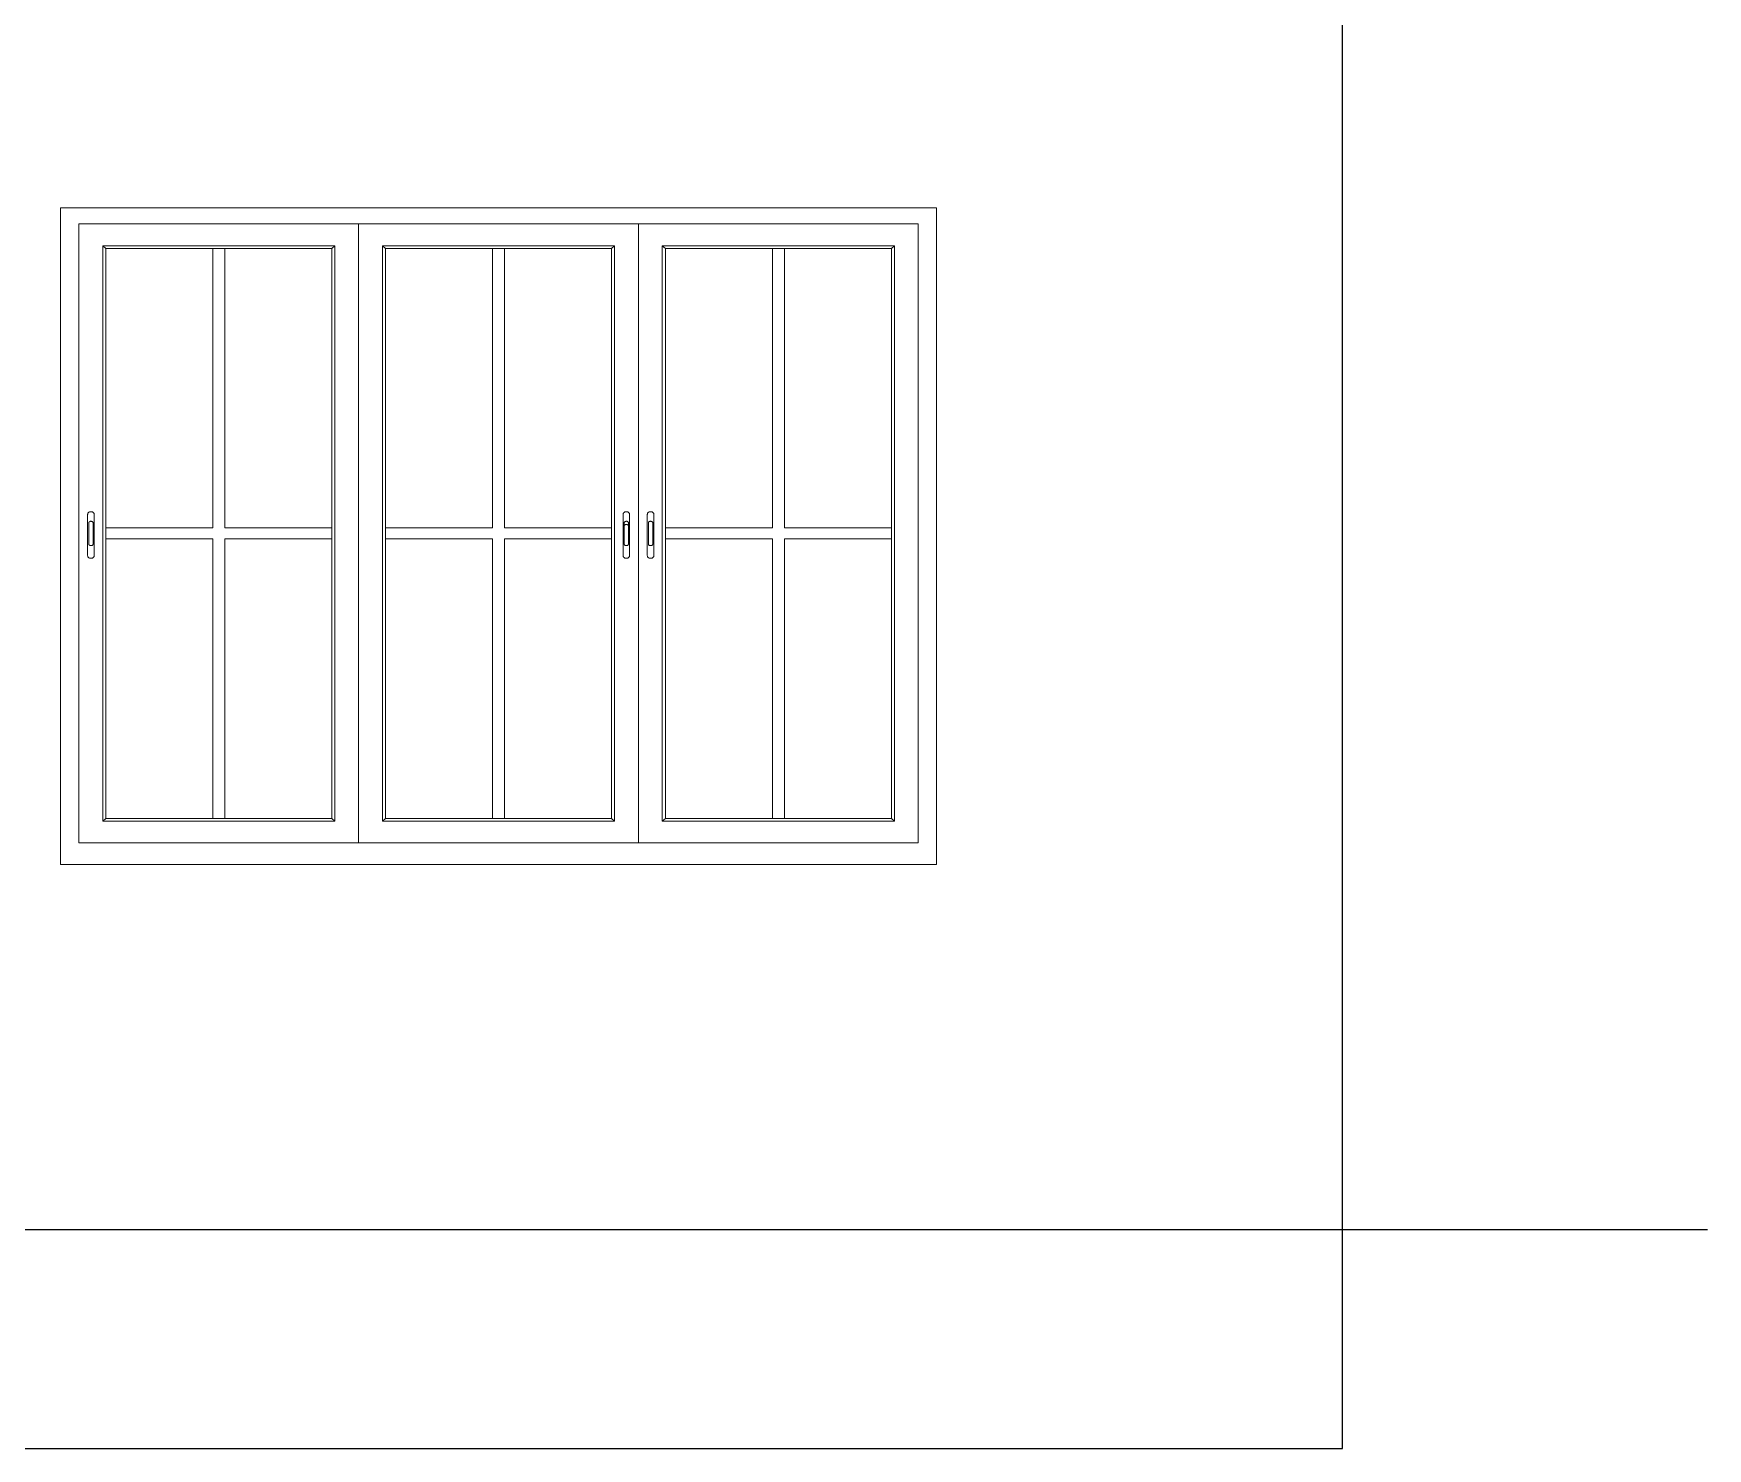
# Model space of a CAD drawing. Header units: inches. Extents: x -9985691 to 3643, y -3270716 to 4788.
# Drawn here: x -4972972.1 to -4972834.5, y -3262927.9 to -3262811.5 of the extents above; entities that cross this region are included whole.
import ezdxf

# ---------------------------------------------------------------- set-up
doc = ezdxf.new("R2010")
doc.units = ezdxf.units.IN
doc.header["$LTSCALE"] = 2
doc.header["$MEASUREMENT"] = 0
doc.layers.get('0').update_dxf_attribs({"linetype": 'CONTINUOUS'})
doc.layers.add('window', color=4, linetype='CONTINUOUS', lineweight=13)

msp = doc.modelspace()

# ---------------------------------------------------------------- linework, layer by layer
at = {"ltscale": 0.5}
for p, q in [((-4972864.46, -3262909.85), (-4972864.46, -3262802.85)), ((-4973208.48, -3262909.85), (-4972864.46, -3262909.85)), ((-4972864.46, -3262909.85), (-4972834.46, -3262909.85)), ((-4972864.46, -3262927.85), (-4972864.46, -3262909.85)), ((-4973208.48, -3262927.85), (-4972864.46, -3262927.85))]:
    msp.add_line(p, q, dxfattribs=at)
at = {"layer": 'window'}
for p, q in [((-4972969.83, -3262879.85), (-4972969.83, -3262825.85)), ((-4972897.83, -3262825.85), (-4972969.83, -3262825.85)), ((-4972897.83, -3262879.85), (-4972897.83, -3262825.85)), ((-4972968.33, -3262878.07), (-4972968.33, -3262827.18)), ((-4972899.33, -3262827.18), (-4972968.33, -3262827.18)), ((-4972945.33, -3262827.18), (-4972945.33, -3262878.07)), ((-4972922.33, -3262827.18), (-4972922.33, -3262878.07)), ((-4972899.33, -3262827.18), (-4972899.33, -3262878.07)), ((-4972966.37, -3262876.27), (-4972966.37, -3262828.98)), ((-4972966.37, -3262828.98), (-4972947.3, -3262828.98)), ((-4972966.12, -3262829.21), (-4972966.37, -3262828.98)), ((-4972966.12, -3262876.05), (-4972966.12, -3262829.21)), ((-4972947.54, -3262829.21), (-4972966.12, -3262829.21)), ((-4972957.32, -3262829.21), (-4972957.32, -3262852.18)), ((-4972956.34, -3262829.21), (-4972956.34, -3262852.18)), ((-4972947.54, -3262829.21), (-4972947.3, -3262828.98)), ((-4972947.54, -3262829.21), (-4972947.54, -3262876.05)), ((-4972947.3, -3262828.98), (-4972947.3, -3262876.27)), ((-4972924.3, -3262828.98), (-4972943.37, -3262828.98)), ((-4972943.37, -3262828.98), (-4972943.37, -3262876.27)), ((-4972943.12, -3262829.21), (-4972943.37, -3262828.98)), ((-4972943.12, -3262829.21), (-4972943.12, -3262876.05)), ((-4972943.12, -3262829.21), (-4972924.54, -3262829.21)), ((-4972934.32, -3262829.21), (-4972934.32, -3262852.18)), ((-4972933.34, -3262829.21), (-4972933.34, -3262852.18)), ((-4972924.54, -3262829.21), (-4972924.3, -3262828.98)), ((-4972924.54, -3262876.05), (-4972924.54, -3262829.21)), ((-4972924.3, -3262876.27), (-4972924.3, -3262828.98)), ((-4972920.37, -3262876.27), (-4972920.37, -3262828.98)), ((-4972920.37, -3262828.98), (-4972901.3, -3262828.98)), ((-4972920.12, -3262829.21), (-4972920.37, -3262828.98)), ((-4972920.12, -3262876.05), (-4972920.12, -3262829.21)), ((-4972901.54, -3262829.21), (-4972920.12, -3262829.21)), ((-4972911.32, -3262829.21), (-4972911.32, -3262852.18)), ((-4972910.34, -3262829.21), (-4972910.34, -3262852.18)), ((-4972901.54, -3262829.21), (-4972901.3, -3262828.98)), ((-4972901.54, -3262829.21), (-4972901.54, -3262876.05)), ((-4972901.3, -3262828.98), (-4972901.3, -3262876.27)), ((-4972967.61, -3262851.06), (-4972967.59, -3262850.99)), ((-4972967.61, -3262851.06), (-4972967.6, -3262851.03)), ((-4972967.61, -3262854.45), (-4972967.61, -3262851.06)), ((-4972967.6, -3262851.03), (-4972967.59, -3262850.99)), ((-4972967.59, -3262850.99), (-4972967.58, -3262850.96)), ((-4972967.58, -3262850.96), (-4972967.56, -3262850.93)), ((-4972967.53, -3262850.9), (-4972967.56, -3262850.93)), ((-4972967.5, -3262850.88), (-4972967.53, -3262850.9)), ((-4972967.5, -3262850.88), (-4972967.46, -3262850.86)), ((-4972967.42, -3262850.85), (-4972967.46, -3262850.86)), ((-4972967.38, -3262850.84), (-4972967.42, -3262850.85)), ((-4972967.34, -3262850.84), (-4972967.38, -3262850.84)), ((-4972967.29, -3262850.84), (-4972967.34, -3262850.84)), ((-4972967.29, -3262850.84), (-4972967.25, -3262850.85)), ((-4972967.25, -3262850.85), (-4972967.21, -3262850.86)), ((-4972967.21, -3262850.86), (-4972967.18, -3262850.88)), ((-4972967.18, -3262850.88), (-4972967.15, -3262850.9)), ((-4972967.15, -3262850.9), (-4972967.12, -3262850.93)), ((-4972967.1, -3262850.96), (-4972967.12, -3262850.93)), ((-4972967.08, -3262850.99), (-4972967.1, -3262850.96)), ((-4972967.07, -3262851.03), (-4972967.08, -3262850.99)), ((-4972967.07, -3262851.03), (-4972967.07, -3262851.06)), ((-4972967.07, -3262851.06), (-4972967.07, -3262854.45)), ((-4972923.59, -3262851.03), (-4972923.6, -3262851.06)), ((-4972923.6, -3262851.06), (-4972923.6, -3262854.45)), ((-4972923.58, -3262850.99), (-4972923.59, -3262851.03)), ((-4972923.57, -3262850.96), (-4972923.58, -3262850.99)), ((-4972923.55, -3262850.93), (-4972923.57, -3262850.96)), ((-4972923.52, -3262850.9), (-4972923.55, -3262850.93)), ((-4972923.49, -3262850.88), (-4972923.52, -3262850.9)), ((-4972923.45, -3262850.86), (-4972923.49, -3262850.88)), ((-4972923.41, -3262850.85), (-4972923.45, -3262850.86)), ((-4972923.37, -3262850.84), (-4972923.41, -3262850.85)), ((-4972923.33, -3262850.84), (-4972923.37, -3262850.84)), ((-4972923.29, -3262850.84), (-4972923.33, -3262850.84)), ((-4972923.24, -3262850.85), (-4972923.29, -3262850.84)), ((-4972923.21, -3262850.86), (-4972923.24, -3262850.85)), ((-4972923.17, -3262850.88), (-4972923.21, -3262850.86)), ((-4972923.14, -3262850.9), (-4972923.17, -3262850.88)), ((-4972923.11, -3262850.93), (-4972923.14, -3262850.9)), ((-4972923.09, -3262850.96), (-4972923.11, -3262850.93)), ((-4972923.07, -3262850.99), (-4972923.09, -3262850.96)), ((-4972923.06, -3262851.03), (-4972923.07, -3262850.99)), ((-4972923.06, -3262851.06), (-4972923.07, -3262850.99)), ((-4972923.06, -3262851.06), (-4972923.06, -3262851.03)), ((-4972923.06, -3262854.45), (-4972923.06, -3262851.06)), ((-4972921.61, -3262851.06), (-4972921.59, -3262850.99)), ((-4972921.61, -3262851.06), (-4972921.6, -3262851.03)), ((-4972921.61, -3262854.45), (-4972921.61, -3262851.06)), ((-4972921.6, -3262851.03), (-4972921.59, -3262850.99)), ((-4972921.59, -3262850.99), (-4972921.58, -3262850.96)), ((-4972921.58, -3262850.96), (-4972921.56, -3262850.93)), ((-4972921.53, -3262850.9), (-4972921.56, -3262850.93)), ((-4972921.5, -3262850.88), (-4972921.53, -3262850.9)), ((-4972921.5, -3262850.88), (-4972921.46, -3262850.86)), ((-4972921.42, -3262850.85), (-4972921.46, -3262850.86)), ((-4972921.38, -3262850.84), (-4972921.42, -3262850.85)), ((-4972921.34, -3262850.84), (-4972921.38, -3262850.84)), ((-4972921.29, -3262850.84), (-4972921.34, -3262850.84)), ((-4972921.29, -3262850.84), (-4972921.25, -3262850.85)), ((-4972921.25, -3262850.85), (-4972921.21, -3262850.86)), ((-4972921.21, -3262850.86), (-4972921.18, -3262850.88)), ((-4972921.18, -3262850.88), (-4972921.15, -3262850.9)), ((-4972921.15, -3262850.9), (-4972921.12, -3262850.93)), ((-4972921.1, -3262850.96), (-4972921.12, -3262850.93)), ((-4972921.08, -3262850.99), (-4972921.1, -3262850.96)), ((-4972921.07, -3262851.03), (-4972921.08, -3262850.99)), ((-4972921.07, -3262851.03), (-4972921.07, -3262851.06)), ((-4972921.07, -3262851.06), (-4972921.07, -3262854.45)), ((-4972967.51, -3262851.73), (-4972967.52, -3262851.76)), ((-4972967.52, -3262851.76), (-4972967.52, -3262851.78)), ((-4972967.52, -3262851.78), (-4972967.52, -3262853.49)), ((-4972967.5, -3262851.71), (-4972967.51, -3262851.73)), ((-4972967.48, -3262851.69), (-4972967.5, -3262851.71)), ((-4972967.47, -3262851.67), (-4972967.48, -3262851.69)), ((-4972967.44, -3262851.66), (-4972967.47, -3262851.67)), ((-4972967.42, -3262851.65), (-4972967.44, -3262851.66)), ((-4972967.39, -3262851.64), (-4972967.42, -3262851.65)), ((-4972967.37, -3262851.63), (-4972967.39, -3262851.64)), ((-4972967.34, -3262851.63), (-4972967.37, -3262851.63)), ((-4972967.31, -3262851.63), (-4972967.34, -3262851.63)), ((-4972967.28, -3262851.64), (-4972967.31, -3262851.63)), ((-4972967.25, -3262851.65), (-4972967.28, -3262851.64)), ((-4972967.23, -3262851.66), (-4972967.25, -3262851.65)), ((-4972967.21, -3262851.67), (-4972967.23, -3262851.66)), ((-4972967.19, -3262851.69), (-4972967.21, -3262851.67)), ((-4972967.18, -3262851.71), (-4972967.19, -3262851.69)), ((-4972967.16, -3262851.73), (-4972967.18, -3262851.71)), ((-4972967.16, -3262851.76), (-4972967.16, -3262851.73)), ((-4972967.16, -3262851.78), (-4972967.16, -3262851.76)), ((-4972967.16, -3262853.49), (-4972967.16, -3262851.78)), ((-4972966.12, -3262852.18), (-4972957.32, -3262852.18)), ((-4972956.34, -3262852.18), (-4972947.54, -3262852.18)), ((-4972934.32, -3262852.18), (-4972943.12, -3262852.18)), ((-4972924.54, -3262852.18), (-4972933.34, -3262852.18)), ((-4972923.51, -3262851.76), (-4972923.5, -3262851.73)), ((-4972923.51, -3262851.78), (-4972923.51, -3262851.76)), ((-4972923.51, -3262852.03), (-4972923.51, -3262851.78)), ((-4972923.51, -3262852), (-4972923.5, -3262851.98)), ((-4972923.51, -3262852.03), (-4972923.51, -3262852)), ((-4972923.51, -3262853.49), (-4972923.51, -3262852.03)), ((-4972923.5, -3262851.73), (-4972923.49, -3262851.71)), ((-4972923.5, -3262851.98), (-4972923.49, -3262851.96)), ((-4972923.49, -3262851.71), (-4972923.47, -3262851.69)), ((-4972923.49, -3262851.96), (-4972923.47, -3262851.94)), ((-4972923.47, -3262851.69), (-4972923.46, -3262851.67)), ((-4972923.47, -3262851.94), (-4972923.46, -3262851.92)), ((-4972923.46, -3262851.67), (-4972923.43, -3262851.66)), ((-4972923.46, -3262851.92), (-4972923.43, -3262851.91)), ((-4972923.43, -3262851.66), (-4972923.41, -3262851.65)), ((-4972923.43, -3262851.91), (-4972923.41, -3262851.9)), ((-4972923.41, -3262851.65), (-4972923.38, -3262851.64)), ((-4972923.41, -3262851.9), (-4972923.38, -3262851.89)), ((-4972923.38, -3262851.64), (-4972923.36, -3262851.63)), ((-4972923.38, -3262851.89), (-4972923.36, -3262851.88)), ((-4972923.36, -3262851.63), (-4972923.33, -3262851.63)), ((-4972923.36, -3262851.88), (-4972923.33, -3262851.88)), ((-4972923.33, -3262851.63), (-4972923.3, -3262851.63)), ((-4972923.33, -3262851.88), (-4972923.3, -3262851.88)), ((-4972923.3, -3262851.63), (-4972923.27, -3262851.64)), ((-4972923.3, -3262851.88), (-4972923.27, -3262851.89)), ((-4972923.27, -3262851.64), (-4972923.25, -3262851.65)), ((-4972923.27, -3262851.89), (-4972923.25, -3262851.9)), ((-4972923.25, -3262851.65), (-4972923.22, -3262851.66)), ((-4972923.25, -3262851.9), (-4972923.22, -3262851.91)), ((-4972923.22, -3262851.66), (-4972923.2, -3262851.67)), ((-4972923.22, -3262851.91), (-4972923.2, -3262851.92)), ((-4972923.2, -3262851.67), (-4972923.18, -3262851.69)), ((-4972923.2, -3262851.92), (-4972923.18, -3262851.94)), ((-4972923.18, -3262851.69), (-4972923.17, -3262851.71)), ((-4972923.18, -3262851.94), (-4972923.17, -3262851.96)), ((-4972923.17, -3262851.71), (-4972923.16, -3262851.73)), ((-4972923.17, -3262851.96), (-4972923.16, -3262851.98)), ((-4972923.16, -3262851.73), (-4972923.15, -3262851.76)), ((-4972923.16, -3262851.98), (-4972923.15, -3262852)), ((-4972923.15, -3262851.76), (-4972923.15, -3262851.78)), ((-4972923.15, -3262853.49), (-4972923.15, -3262851.78)), ((-4972923.15, -3262852), (-4972923.15, -3262852.03)), ((-4972921.51, -3262851.73), (-4972921.52, -3262851.76)), ((-4972921.52, -3262851.76), (-4972921.52, -3262851.78)), ((-4972921.52, -3262851.78), (-4972921.52, -3262853.49)), ((-4972921.5, -3262851.71), (-4972921.51, -3262851.73)), ((-4972921.48, -3262851.69), (-4972921.5, -3262851.71)), ((-4972921.47, -3262851.67), (-4972921.48, -3262851.69)), ((-4972921.44, -3262851.66), (-4972921.47, -3262851.67)), ((-4972921.42, -3262851.65), (-4972921.44, -3262851.66)), ((-4972921.39, -3262851.64), (-4972921.42, -3262851.65)), ((-4972921.37, -3262851.63), (-4972921.39, -3262851.64)), ((-4972921.34, -3262851.63), (-4972921.37, -3262851.63)), ((-4972921.31, -3262851.63), (-4972921.34, -3262851.63)), ((-4972921.28, -3262851.64), (-4972921.31, -3262851.63)), ((-4972921.25, -3262851.65), (-4972921.28, -3262851.64)), ((-4972921.23, -3262851.66), (-4972921.25, -3262851.65)), ((-4972921.21, -3262851.67), (-4972921.23, -3262851.66)), ((-4972921.19, -3262851.69), (-4972921.21, -3262851.67)), ((-4972921.18, -3262851.71), (-4972921.19, -3262851.69)), ((-4972921.16, -3262851.73), (-4972921.18, -3262851.71)), ((-4972921.16, -3262851.76), (-4972921.16, -3262851.73)), ((-4972921.16, -3262851.78), (-4972921.16, -3262851.76)), ((-4972921.16, -3262853.49), (-4972921.16, -3262851.78)), ((-4972920.12, -3262852.18), (-4972911.32, -3262852.18)), ((-4972910.34, -3262852.18), (-4972901.54, -3262852.18)), ((-4972967.52, -3262853.51), (-4972967.52, -3262853.49)), ((-4972967.51, -3262853.53), (-4972967.52, -3262853.51)), ((-4972967.5, -3262853.55), (-4972967.51, -3262853.53)), ((-4972967.48, -3262853.57), (-4972967.5, -3262853.55)), ((-4972967.47, -3262853.59), (-4972967.48, -3262853.57)), ((-4972967.44, -3262853.61), (-4972967.47, -3262853.59)), ((-4972967.42, -3262853.62), (-4972967.44, -3262853.61)), ((-4972967.39, -3262853.63), (-4972967.42, -3262853.62)), ((-4972967.37, -3262853.63), (-4972967.39, -3262853.63)), ((-4972967.34, -3262853.63), (-4972967.37, -3262853.63)), ((-4972967.31, -3262853.63), (-4972967.34, -3262853.63)), ((-4972967.28, -3262853.63), (-4972967.31, -3262853.63)), ((-4972967.25, -3262853.62), (-4972967.28, -3262853.63)), ((-4972967.23, -3262853.61), (-4972967.25, -3262853.62)), ((-4972967.21, -3262853.59), (-4972967.23, -3262853.61)), ((-4972967.19, -3262853.57), (-4972967.21, -3262853.59)), ((-4972967.18, -3262853.55), (-4972967.19, -3262853.57)), ((-4972967.16, -3262853.53), (-4972967.18, -3262853.55)), ((-4972967.16, -3262853.49), (-4972967.16, -3262853.51)), ((-4972967.16, -3262853.51), (-4972967.16, -3262853.53)), ((-4972966.12, -3262853.08), (-4972957.32, -3262853.08)), ((-4972957.32, -3262853.08), (-4972957.32, -3262876.05)), ((-4972956.34, -3262853.08), (-4972947.54, -3262853.08)), ((-4972956.34, -3262853.08), (-4972956.34, -3262876.05)), ((-4972934.32, -3262853.08), (-4972943.12, -3262853.08)), ((-4972934.32, -3262853.08), (-4972934.32, -3262876.05)), ((-4972933.34, -3262853.08), (-4972933.34, -3262876.05)), ((-4972924.54, -3262853.08), (-4972933.34, -3262853.08)), ((-4972923.51, -3262853.49), (-4972923.51, -3262853.51)), ((-4972923.51, -3262853.51), (-4972923.5, -3262853.53)), ((-4972923.5, -3262853.53), (-4972923.49, -3262853.55)), ((-4972923.49, -3262853.55), (-4972923.47, -3262853.57)), ((-4972923.47, -3262853.57), (-4972923.46, -3262853.59)), ((-4972923.46, -3262853.59), (-4972923.43, -3262853.61)), ((-4972923.43, -3262853.61), (-4972923.41, -3262853.62)), ((-4972923.41, -3262853.62), (-4972923.38, -3262853.63)), ((-4972923.38, -3262853.63), (-4972923.36, -3262853.63)), ((-4972923.36, -3262853.63), (-4972923.33, -3262853.63)), ((-4972923.33, -3262853.63), (-4972923.3, -3262853.63)), ((-4972923.3, -3262853.63), (-4972923.27, -3262853.63)), ((-4972923.27, -3262853.63), (-4972923.25, -3262853.62)), ((-4972923.25, -3262853.62), (-4972923.22, -3262853.61)), ((-4972923.22, -3262853.61), (-4972923.2, -3262853.59)), ((-4972923.2, -3262853.59), (-4972923.18, -3262853.57)), ((-4972923.18, -3262853.57), (-4972923.17, -3262853.55)), ((-4972923.17, -3262853.55), (-4972923.16, -3262853.53)), ((-4972923.16, -3262853.53), (-4972923.15, -3262853.51)), ((-4972923.15, -3262853.51), (-4972923.15, -3262853.49)), ((-4972921.52, -3262853.51), (-4972921.52, -3262853.49)), ((-4972921.51, -3262853.53), (-4972921.52, -3262853.51)), ((-4972921.5, -3262853.55), (-4972921.51, -3262853.53)), ((-4972921.48, -3262853.57), (-4972921.5, -3262853.55)), ((-4972921.47, -3262853.59), (-4972921.48, -3262853.57)), ((-4972921.44, -3262853.61), (-4972921.47, -3262853.59)), ((-4972921.42, -3262853.62), (-4972921.44, -3262853.61)), ((-4972921.39, -3262853.63), (-4972921.42, -3262853.62)), ((-4972921.37, -3262853.63), (-4972921.39, -3262853.63)), ((-4972921.34, -3262853.63), (-4972921.37, -3262853.63)), ((-4972921.31, -3262853.63), (-4972921.34, -3262853.63)), ((-4972921.28, -3262853.63), (-4972921.31, -3262853.63)), ((-4972921.25, -3262853.62), (-4972921.28, -3262853.63)), ((-4972921.23, -3262853.61), (-4972921.25, -3262853.62)), ((-4972921.21, -3262853.59), (-4972921.23, -3262853.61)), ((-4972921.19, -3262853.57), (-4972921.21, -3262853.59)), ((-4972921.18, -3262853.55), (-4972921.19, -3262853.57)), ((-4972921.16, -3262853.53), (-4972921.18, -3262853.55)), ((-4972921.16, -3262853.49), (-4972921.16, -3262853.51)), ((-4972921.16, -3262853.51), (-4972921.16, -3262853.53)), ((-4972920.12, -3262853.08), (-4972911.32, -3262853.08)), ((-4972911.32, -3262853.08), (-4972911.32, -3262876.05)), ((-4972910.34, -3262853.08), (-4972901.54, -3262853.08)), ((-4972910.34, -3262853.08), (-4972910.34, -3262876.05)), ((-4972967.6, -3262854.49), (-4972967.61, -3262854.45)), ((-4972967.59, -3262854.52), (-4972967.6, -3262854.49)), ((-4972967.59, -3262854.52), (-4972967.58, -3262854.55)), ((-4972967.58, -3262854.55), (-4972967.56, -3262854.58)), ((-4972967.56, -3262854.58), (-4972967.53, -3262854.61)), ((-4972967.5, -3262854.63), (-4972967.53, -3262854.61)), ((-4972967.46, -3262854.65), (-4972967.5, -3262854.63)), ((-4972967.46, -3262854.65), (-4972967.42, -3262854.66)), ((-4972967.38, -3262854.67), (-4972967.42, -3262854.66)), ((-4972967.34, -3262854.67), (-4972967.38, -3262854.67)), ((-4972967.34, -3262854.67), (-4972967.29, -3262854.67)), ((-4972967.29, -3262854.67), (-4972967.25, -3262854.66)), ((-4972967.21, -3262854.65), (-4972967.25, -3262854.66)), ((-4972967.18, -3262854.63), (-4972967.21, -3262854.65)), ((-4972967.18, -3262854.63), (-4972967.15, -3262854.61)), ((-4972967.15, -3262854.61), (-4972967.12, -3262854.58)), ((-4972967.12, -3262854.58), (-4972967.1, -3262854.55)), ((-4972967.08, -3262854.52), (-4972967.1, -3262854.55)), ((-4972967.07, -3262854.45), (-4972967.08, -3262854.52)), ((-4972967.07, -3262854.49), (-4972967.08, -3262854.52)), ((-4972967.07, -3262854.49), (-4972967.07, -3262854.45)), ((-4972923.59, -3262854.49), (-4972923.6, -3262854.45)), ((-4972923.6, -3262854.45), (-4972923.58, -3262854.52)), ((-4972923.59, -3262854.49), (-4972923.58, -3262854.52)), ((-4972923.58, -3262854.52), (-4972923.57, -3262854.55)), ((-4972923.57, -3262854.55), (-4972923.55, -3262854.58)), ((-4972923.55, -3262854.58), (-4972923.52, -3262854.61)), ((-4972923.52, -3262854.61), (-4972923.49, -3262854.63)), ((-4972923.49, -3262854.63), (-4972923.45, -3262854.65)), ((-4972923.45, -3262854.65), (-4972923.41, -3262854.66)), ((-4972923.41, -3262854.66), (-4972923.37, -3262854.67)), ((-4972923.37, -3262854.67), (-4972923.33, -3262854.67)), ((-4972923.33, -3262854.67), (-4972923.29, -3262854.67)), ((-4972923.29, -3262854.67), (-4972923.24, -3262854.66)), ((-4972923.24, -3262854.66), (-4972923.21, -3262854.65)), ((-4972923.21, -3262854.65), (-4972923.17, -3262854.63)), ((-4972923.17, -3262854.63), (-4972923.14, -3262854.61)), ((-4972923.14, -3262854.61), (-4972923.11, -3262854.58)), ((-4972923.11, -3262854.58), (-4972923.09, -3262854.55)), ((-4972923.09, -3262854.55), (-4972923.07, -3262854.52)), ((-4972923.07, -3262854.52), (-4972923.06, -3262854.49)), ((-4972923.06, -3262854.49), (-4972923.06, -3262854.45)), ((-4972921.6, -3262854.49), (-4972921.61, -3262854.45)), ((-4972921.59, -3262854.52), (-4972921.6, -3262854.49)), ((-4972921.59, -3262854.52), (-4972921.58, -3262854.55)), ((-4972921.58, -3262854.55), (-4972921.56, -3262854.58)), ((-4972921.56, -3262854.58), (-4972921.53, -3262854.61)), ((-4972921.5, -3262854.63), (-4972921.53, -3262854.61)), ((-4972921.46, -3262854.65), (-4972921.5, -3262854.63)), ((-4972921.46, -3262854.65), (-4972921.42, -3262854.66)), ((-4972921.38, -3262854.67), (-4972921.42, -3262854.66)), ((-4972921.34, -3262854.67), (-4972921.38, -3262854.67)), ((-4972921.34, -3262854.67), (-4972921.29, -3262854.67)), ((-4972921.29, -3262854.67), (-4972921.25, -3262854.66)), ((-4972921.21, -3262854.65), (-4972921.25, -3262854.66)), ((-4972921.18, -3262854.63), (-4972921.21, -3262854.65)), ((-4972921.18, -3262854.63), (-4972921.15, -3262854.61)), ((-4972921.15, -3262854.61), (-4972921.12, -3262854.58)), ((-4972921.12, -3262854.58), (-4972921.1, -3262854.55)), ((-4972921.08, -3262854.52), (-4972921.1, -3262854.55)), ((-4972921.07, -3262854.45), (-4972921.08, -3262854.52)), ((-4972921.07, -3262854.49), (-4972921.08, -3262854.52)), ((-4972921.07, -3262854.49), (-4972921.07, -3262854.45)), ((-4972966.37, -3262876.27), (-4972966.12, -3262876.05)), ((-4972947.3, -3262876.27), (-4972966.37, -3262876.27)), ((-4972947.54, -3262876.05), (-4972966.12, -3262876.05)), ((-4972947.54, -3262876.05), (-4972947.3, -3262876.27)), ((-4972943.12, -3262876.05), (-4972943.37, -3262876.27)), ((-4972943.37, -3262876.27), (-4972924.3, -3262876.27)), ((-4972943.12, -3262876.05), (-4972924.54, -3262876.05)), ((-4972924.3, -3262876.27), (-4972924.54, -3262876.05)), ((-4972920.37, -3262876.27), (-4972920.12, -3262876.05)), ((-4972901.3, -3262876.27), (-4972920.37, -3262876.27)), ((-4972901.54, -3262876.05), (-4972920.12, -3262876.05)), ((-4972901.54, -3262876.05), (-4972901.3, -3262876.27)), ((-4972968.33, -3262878.07), (-4972945.33, -3262878.07)), ((-4972922.33, -3262878.07), (-4972945.33, -3262878.07)), ((-4972922.33, -3262878.07), (-4972899.33, -3262878.07)), ((-4972897.83, -3262879.85), (-4972969.83, -3262879.85))]:
    msp.add_line(p, q, dxfattribs=at)

doc.saveas('drawing.dxf')
